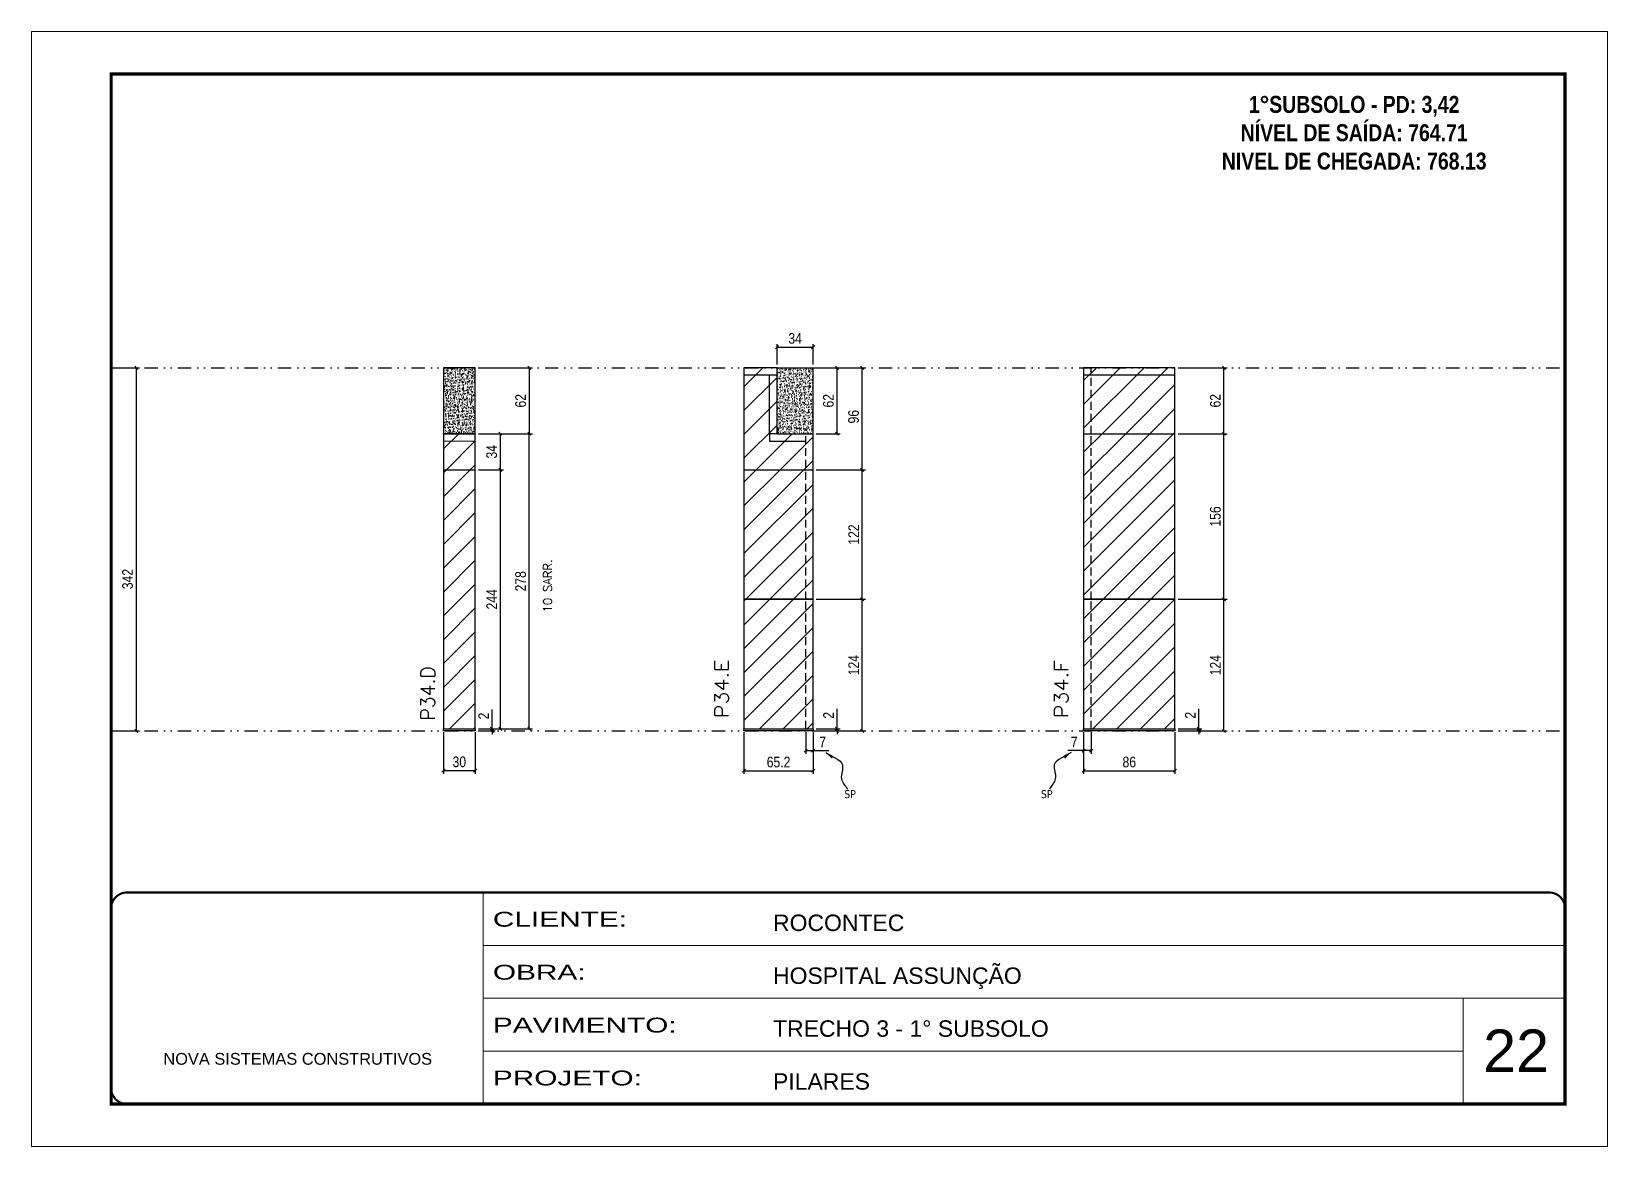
# Model space of a CAD drawing. Extents: x 2102 to 8383, y -13264 to 2718.
# Drawn here: x 3701 to 5186, y -4075 to -3025 of the extents above; entities that cross this region are included whole.
import ezdxf

# ---------------------------------------------------------------- set-up
doc = ezdxf.new("R2010")
doc.units = 0
for name, pattern in [('CONTINUO', [0]), ('DASHED', [0.75, 0.5, -0.25]), ('DIVIDE2', [0.625, 0.25, -0.125, 0, -0.125, 0, -0.125]), ('HIDDEN', [0.375, 0.25, -0.125])]:
    doc.linetypes.add(name, pattern=pattern)
for name, color, linetype, lineweight in [('CARIMBO', 255, 'Continuous', 9), ('Folhas', 255, 'Continuous', 9), ('Hachura', 251, 'Continuous', 9), ('Sarr 2.2x7', 40, 'Continuous', 9), ('SARRAFO DE PRESSAO', 251, 'DASHED', 9), ('Texto Seção', 7, 'Continuous', 15)]:
    doc.layers.add(name, color=color, linetype=linetype, lineweight=lineweight)
for name, color, linetype in [('COTA', 241, 'Continuous'), ('cotas', 4, 'Continuous'), ('NOMENCLATURA', 7, 'Continuous'), ('Nível', 160, 'Continuous'), ('Painéis', 200, 'Continuous'), ('SARR_2.2x7', 40, 'Continuous'), ('Sarrafo de Pressão', 42, 'HIDDEN'), ('texto', 7, 'Continuous')]:
    doc.layers.add(name, color=color, linetype=linetype)
doc.styles.add('ARIAL', font='arial.ttf')
doc.styles.add('COTA TECNICA', font='techl___.ttf', dxfattribs={"height": 10})
doc.styles.add('COTA TECNICA-50', font='techl___.ttf', dxfattribs={"height": 10})
doc.styles.add('REGUA-120', font='ROMANS.shx', dxfattribs={"height": 15})
doc.styles.add('ROMANC', font='techb___.ttf', dxfattribs={"height": 2.5})
doc.styles.add('ROMANS', font='romans.shx')
doc.styles.get("Standard").update_dxf_attribs({"font": 'arial.ttf'})
doc.styles.add('Tecnologia', font='')
doc.styles.get('Tecnologia').set_extended_font_data('Forgotten Futurist')
doc.dimstyles.new('COTA PAINEL-50', dxfattribs={"dimtxt": 10, "dimasz": 3, "dimexe": 3, "dimexo": 3, "dimgap": 3, "dimtad": 1, "dimdec": 1, "dimzin": 12, "dimdsep": 46, "dimtxsty": 'COTA TECNICA-50', "dimblk1": 'OBLIQUE', "dimblk2": 'OBLIQUE', "dimsah": 1, "dimcen": 0.9, "dimclrd": 4, "dimclre": 4, "dimclrt": 240, "dimadec": 1, "dimazin": 3, "dimtfac": 1, "dimtdec": 1, "dimtmove": 0, "dimatfit": 3, "dimfxl": 1, "dimtolj": 1, "dimtzin": 12, "dimarcsym": 0})
doc.dimstyles.new('PAINEL', dxfattribs={"dimtxt": 10, "dimasz": 3, "dimexe": 3, "dimexo": 3, "dimgap": 3, "dimtad": 1, "dimdec": 1, "dimzin": 12, "dimdsep": 46, "dimtxsty": 'COTA TECNICA', "dimblk1": 'OBLIQUE', "dimblk2": 'OBLIQUE', "dimsah": 1, "dimcen": 0.9, "dimclrd": 4, "dimclre": 4, "dimclrt": 240, "dimadec": 1, "dimazin": 3, "dimtfac": 1, "dimtdec": 1, "dimtmove": 0, "dimatfit": 3, "dimfxl": 1, "dimtolj": 1, "dimtzin": 12, "dimarcsym": 0})
doc.dimstyles.get("Standard").update_dxf_attribs({"dimtxt": 0.18, "dimasz": 0.18, "dimexe": 0.18, "dimexo": 0.0625, "dimgap": 0.09, "dimtad": 0, "dimtih": 1, "dimtoh": 1, "dimdec": 4, "dimzin": 0, "dimdsep": 46, "dimtxsty": 'Standard', "dimcen": 0.09, "dimadec": 0, "dimazin": 0, "dimtfac": 1, "dimtdec": 4, "dimtofl": 0, "dimtmove": 0, "dimatfit": 3, "dimfxl": 1, "dimtolj": 1, "dimtzin": 0, "dimarcsym": 0})
pattern_1 = [(45, (-126918.716, -32522.603), (-11.2253202, 11.2253202), [])]

# ---------------------------------------------------------------- blocks, each defined once
blk = doc.blocks.new('9999999999')
at = {"color": 30, "linetype": 'CONTINUO'}
for p, q in [((98564.6, 34230.2), (98564.6, 34429.4)), ((98564.6, 34379.6), (99584, 34379.6)), ((98564.6, 34329.8), (99488, 34329.8)), ((99584, 34329.8), (99488, 34329.8)), ((99488, 34329.8), (99488, 34230.2)), ((98564.6, 34280), (99488, 34280))]:
    blk.add_line(p, q, dxfattribs=at)
at = {"color": 30, "linetype": 'CONTINUO', "const_width": 2}
blk.add_lwpolyline([(99584, 34230.2), (99584, 34414.4, 0.414214), (99569, 34429.4), (98229, 34429.4, 0.414214), (98214, 34414.4), (98214, 34245.2, 0.414214), (98229, 34230.2), (99584, 34230.2)], format="xyb", dxfattribs=at)
at = {"layer": 'Folhas'}
blk.add_lwpolyline([(98139, 34190.2), (99624, 34190.2), (99624, 35240.2), (98139, 35240.2)], close=True, dxfattribs=at)
at = {"layer": 'Folhas', "color": 30, "const_width": 3}
blk.add_lwpolyline([(98214, 34230.2), (99584, 34230.2), (99584, 35200.2), (98214, 35200.2)], close=True, dxfattribs=at)
at = {"color": 7, "linetype": 'Continuous', "ltscale": 5, "style": 'ARIAL'}
for s, height, p in [('ROCONTEC', 15.48, (98837.7, 34393.1)), ('HOSPITAL ASSUNÇÃO', 15.483, (98837.7, 34343.3)), ('TRECHO 3 - 1° SUBSOLO', 15.483, (98837.7, 34293.5)), ('NOVA SISTEMAS CONSTRUTIVOS', 11.059, (98263.2, 34267.2)), ('PILARES', 15.48, (98837.7, 34243.7))]:
    blk.add_text(s, height=height, dxfattribs=at).set_placement(p)
at = {"layer": 'Folhas', "color": 7, "style": 'Tecnologia', "width": 1.5}
for s, p in [('CLIENTE:', (98573.7, 34397.2)), ('OBRA:', (98573.7, 34347.3)), ('PAVIMENTO:', (98573.7, 34297.5)), ('PROJETO:', (98573.7, 34247.7))]:
    blk.add_text(s, height=14, dxfattribs=at).set_placement(p)
blk = doc.blocks.new('_Oblique')
at = {"color": 0, "linetype": 'ByBlock', "lineweight": -2}
blk.add_line((-0.5, -0.5), (0.5, 0.5), dxfattribs=at)
blk = doc.blocks.new('*D859')
at = {"layer": 'cotas', "color": 4, "linetype": 'ByBlock', "lineweight": -2, "transparency": 16777216}
for p, q in [((3778.8, -3342), (3802.5, -3342)), ((3799.5, -3342), (3799.5, -3684)), ((3778.8, -3684), (3802.5, -3684))]:
    blk.add_line(p, q, dxfattribs=at)
at = {"layer": 'Defpoints', "color": 0, "linetype": 'ByBlock', "transparency": 16777216}
for p in [(3775.8, -3342), (3775.8, -3684), (3799.5, -3684)]:
    blk.add_point(p, dxfattribs=at)
at = {"layer": 'cotas', "color": 4, "linetype": 'ByBlock', "lineweight": -2, "transparency": 16777216, "xscale": 3, "yscale": 3, "zscale": 3}
for p, rotation in [((3799.5, -3342), 90), ((3799.5, -3684), 270)]:
    blk.add_blockref('_Oblique', p, dxfattribs=dict(at, rotation=rotation))
at = {"layer": 'cotas', "color": 240, "linetype": 'ByBlock', "transparency": 16777216, "insert": (3791.3, -3540.9), "char_height": 10, "attachment_point": 5, "rotation": 90, "style": 'COTA TECNICA'}
blk.add_mtext('\\A1;342', dxfattribs=at)
blk = doc.blocks.new('*D860')
at = {"layer": 'COTA', "color": 4, "lineweight": -2, "transparency": 16777216}
for p, q in [((4088.9, -3685), (4088.9, -3724.3)), ((4118.9, -3685), (4118.9, -3724.3)), ((4088.9, -3721.3), (4118.9, -3721.3))]:
    blk.add_line(p, q, dxfattribs=at)
at = {"layer": 'Defpoints', "color": 0, "transparency": 16777216}
for p in [(4088.9, -3682), (4118.9, -3682), (4118.9, -3721.3)]:
    blk.add_point(p, dxfattribs=at)
at = {"layer": 'COTA', "color": 4, "lineweight": -2, "transparency": 16777216, "xscale": 3, "yscale": 3, "zscale": 3, "rotation": 180}
blk.add_blockref('_Oblique', (4088.9, -3721.3), dxfattribs=at)
at = {"layer": 'COTA', "color": 4, "lineweight": -2, "transparency": 16777216, "xscale": 3, "yscale": 3, "zscale": 3}
blk.add_blockref('_Oblique', (4118.9, -3721.3), dxfattribs=at)
at = {"layer": 'COTA', "color": 240, "transparency": 16777216, "insert": (4103.9, -3713.1), "char_height": 10, "attachment_point": 5, "style": 'COTA TECNICA'}
blk.add_mtext('\\A1;30', dxfattribs=at)
blk = doc.blocks.new('*D861')
at = {"layer": 'COTA', "color": 4, "lineweight": -2, "transparency": 16777216}
for p, q in [((4134.8, -3682), (4134.8, -3663.9)), ((4121.9, -3682), (4137.8, -3682)), ((4134.8, -3684), (4134.8, -3682)), ((4121.9, -3684), (4137.8, -3684)), ((4134.8, -3684), (4134.8, -3687))]:
    blk.add_line(p, q, dxfattribs=at)
at = {"layer": 'Defpoints', "color": 0, "transparency": 16777216}
for p in [(4118.9, -3682), (4134.8, -3682), (4118.9, -3684)]:
    blk.add_point(p, dxfattribs=at)
at = {"layer": 'COTA', "color": 4, "lineweight": -2, "transparency": 16777216, "xscale": 3, "yscale": 3, "zscale": 3}
for p, rotation in [((4134.8, -3682), 270), ((4134.8, -3684), 90)]:
    blk.add_blockref('_Oblique', p, dxfattribs=dict(at, rotation=rotation))
at = {"layer": 'COTA', "color": 240, "transparency": 16777216, "insert": (4126.8, -3669.9), "char_height": 10, "attachment_point": 5, "rotation": 90, "style": 'COTA TECNICA-50'}
blk.add_mtext('\\A1;2', dxfattribs=at)
blk = doc.blocks.new('*D1491')
at = {"layer": 'COTA', "color": 4, "linetype": 'ByBlock', "lineweight": -2, "transparency": 16777216}
for p, q in [((4121.9, -3342), (4172.8, -3342)), ((4169.8, -3342), (4169.8, -3404)), ((4121.9, -3404), (4172.8, -3404))]:
    blk.add_line(p, q, dxfattribs=at)
at = {"layer": 'Defpoints', "color": 0, "linetype": 'ByBlock', "transparency": 16777216}
for p in [(4118.9, -3342), (4118.9, -3404), (4169.8, -3404)]:
    blk.add_point(p, dxfattribs=at)
at = {"layer": 'COTA', "color": 4, "linetype": 'ByBlock', "lineweight": -2, "transparency": 16777216, "xscale": 3, "yscale": 3, "zscale": 3}
for p, rotation in [((4169.8, -3342), 90), ((4169.8, -3404), 270)]:
    blk.add_blockref('_Oblique', p, dxfattribs=dict(at, rotation=rotation))
at = {"layer": 'COTA', "color": 240, "linetype": 'ByBlock', "transparency": 16777216, "insert": (4161.7, -3373), "char_height": 10, "attachment_point": 5, "rotation": 90, "style": 'COTA TECNICA'}
blk.add_mtext('\\A1;62', dxfattribs=at)
blk = doc.blocks.new('*D1492')
at = {"layer": 'COTA', "color": 4, "linetype": 'ByBlock', "lineweight": -2, "transparency": 16777216}
for p, q in [((4121.9, -3404), (4172.8, -3404)), ((4169.8, -3682), (4169.8, -3404)), ((4121.9, -3682), (4172.8, -3682))]:
    blk.add_line(p, q, dxfattribs=at)
at = {"layer": 'Defpoints', "color": 0, "linetype": 'ByBlock', "transparency": 16777216}
for p in [(4118.9, -3404), (4169.8, -3404), (4118.9, -3682)]:
    blk.add_point(p, dxfattribs=at)
at = {"layer": 'COTA', "color": 4, "linetype": 'ByBlock', "lineweight": -2, "transparency": 16777216, "xscale": 3, "yscale": 3, "zscale": 3}
for p, rotation in [((4169.8, -3404), 90), ((4169.8, -3682), 270)]:
    blk.add_blockref('_Oblique', p, dxfattribs=dict(at, rotation=rotation))
at = {"layer": 'COTA', "color": 240, "linetype": 'ByBlock', "transparency": 16777216, "insert": (4161.7, -3543), "char_height": 10, "attachment_point": 5, "rotation": 90, "style": 'COTA TECNICA'}
blk.add_mtext('\\A1;278', dxfattribs=at)
blk = doc.blocks.new('*D862')
at = {"layer": 'COTA', "color": 4, "linetype": 'ByBlock', "lineweight": -2, "transparency": 16777216}
for p, q in [((4121.9, -3438), (4145.6, -3438)), ((4142.6, -3682), (4142.6, -3438)), ((4121.9, -3682), (4145.6, -3682))]:
    blk.add_line(p, q, dxfattribs=at)
at = {"layer": 'Defpoints', "color": 0, "linetype": 'ByBlock', "transparency": 16777216}
for p in [(4118.9, -3438), (4142.6, -3438), (4118.9, -3682)]:
    blk.add_point(p, dxfattribs=at)
at = {"layer": 'COTA', "color": 4, "linetype": 'ByBlock', "lineweight": -2, "transparency": 16777216, "xscale": 3, "yscale": 3, "zscale": 3}
for p, rotation in [((4142.6, -3438), 90), ((4142.6, -3682), 270)]:
    blk.add_blockref('_Oblique', p, dxfattribs=dict(at, rotation=rotation))
at = {"layer": 'COTA', "color": 240, "linetype": 'ByBlock', "transparency": 16777216, "insert": (4134.5, -3560), "char_height": 10, "attachment_point": 5, "rotation": 90, "style": 'COTA TECNICA'}
blk.add_mtext('\\A1;244', dxfattribs=at)
blk = doc.blocks.new('*D863')
at = {"layer": 'COTA', "color": 4, "linetype": 'ByBlock', "lineweight": -2, "transparency": 16777216}
for p, q in [((4121.9, -3404), (4145.6, -3404)), ((4142.6, -3438), (4142.6, -3404)), ((4121.9, -3438), (4145.6, -3438))]:
    blk.add_line(p, q, dxfattribs=at)
at = {"layer": 'Defpoints', "color": 0, "linetype": 'ByBlock', "transparency": 16777216}
for p in [(4118.9, -3404), (4142.6, -3404), (4118.9, -3438)]:
    blk.add_point(p, dxfattribs=at)
at = {"layer": 'COTA', "color": 4, "linetype": 'ByBlock', "lineweight": -2, "transparency": 16777216, "xscale": 3, "yscale": 3, "zscale": 3}
for p, rotation in [((4142.6, -3404), 90), ((4142.6, -3438), 270)]:
    blk.add_blockref('_Oblique', p, dxfattribs=dict(at, rotation=rotation))
at = {"layer": 'COTA', "color": 240, "linetype": 'ByBlock', "transparency": 16777216, "insert": (4134.4, -3421), "char_height": 10, "attachment_point": 5, "rotation": 90, "style": 'COTA TECNICA'}
blk.add_mtext('\\A1;34', dxfattribs=at)
blk = doc.blocks.new('*D864')
at = {"layer": 'COTA', "color": 4, "lineweight": -2, "transparency": 16777216}
for p, q in [((4372.1, -3685), (4372.1, -3724.4)), ((4437.3, -3685), (4437.3, -3724.4)), ((4372.1, -3721.4), (4437.3, -3721.4))]:
    blk.add_line(p, q, dxfattribs=at)
at = {"layer": 'Defpoints', "color": 0, "transparency": 16777216}
for p in [(4372.1, -3682), (4437.3, -3682), (4437.3, -3721.4)]:
    blk.add_point(p, dxfattribs=at)
at = {"layer": 'COTA', "color": 4, "lineweight": -2, "transparency": 16777216, "xscale": 3, "yscale": 3, "zscale": 3, "rotation": 180}
blk.add_blockref('_Oblique', (4372.1, -3721.4), dxfattribs=at)
at = {"layer": 'COTA', "color": 4, "lineweight": -2, "transparency": 16777216, "xscale": 3, "yscale": 3, "zscale": 3}
blk.add_blockref('_Oblique', (4437.3, -3721.4), dxfattribs=at)
at = {"layer": 'COTA', "color": 240, "transparency": 16777216, "insert": (4404.7, -3713.3), "char_height": 10, "attachment_point": 5, "style": 'COTA TECNICA'}
blk.add_mtext('\\A1;65.2', dxfattribs=at)
blk = doc.blocks.new('*D865')
at = {"layer": 'COTA', "color": 4, "lineweight": -2, "transparency": 16777216}
for p, q in [((4440.3, -3342), (4486.5, -3342)), ((4483.5, -3438), (4483.5, -3342)), ((4440.3, -3438), (4486.5, -3438))]:
    blk.add_line(p, q, dxfattribs=at)
at = {"layer": 'Defpoints', "color": 0, "transparency": 16777216}
for p in [(4437.3, -3342), (4483.5, -3342), (4437.3, -3438)]:
    blk.add_point(p, dxfattribs=at)
at = {"layer": 'COTA', "color": 4, "lineweight": -2, "transparency": 16777216, "xscale": 3, "yscale": 3, "zscale": 3}
for p, rotation in [((4483.5, -3342), 90), ((4483.5, -3438), 270)]:
    blk.add_blockref('_Oblique', p, dxfattribs=dict(at, rotation=rotation))
at = {"layer": 'COTA', "color": 240, "transparency": 16777216, "insert": (4475.4, -3388), "char_height": 10, "attachment_point": 5, "rotation": 90, "style": 'COTA TECNICA'}
blk.add_mtext('\\A1;96', dxfattribs=at)
blk = doc.blocks.new('*D866')
at = {"layer": 'COTA', "color": 4, "lineweight": -2, "transparency": 16777216}
for p, q in [((4430.3, -3685), (4430.3, -3705.5)), ((4437.3, -3687), (4437.3, -3705.5)), ((4430.3, -3702.5), (4437.3, -3702.5)), ((4437.3, -3702.5), (4452, -3702.5))]:
    blk.add_line(p, q, dxfattribs=at)
at = {"layer": 'Defpoints', "color": 0, "transparency": 16777216}
for p in [(4430.3, -3682), (4437.3, -3684), (4437.3, -3702.5)]:
    blk.add_point(p, dxfattribs=at)
at = {"layer": 'COTA', "color": 4, "lineweight": -2, "transparency": 16777216, "xscale": 3, "yscale": 3, "zscale": 3, "rotation": 180}
blk.add_blockref('_Oblique', (4430.3, -3702.5), dxfattribs=at)
at = {"layer": 'COTA', "color": 4, "lineweight": -2, "transparency": 16777216, "xscale": 3, "yscale": 3, "zscale": 3}
blk.add_blockref('_Oblique', (4437.3, -3702.5), dxfattribs=at)
at = {"layer": 'COTA', "color": 240, "transparency": 16777216, "insert": (4446.2, -3694.4), "char_height": 10, "attachment_point": 5, "style": 'COTA TECNICA-50'}
blk.add_mtext('\\A1;7', dxfattribs=at)
blk = doc.blocks.new('*D867')
at = {"layer": 'COTA', "color": 4, "lineweight": -2, "transparency": 16777216}
for p, q in [((4440.3, -3560), (4486.5, -3560)), ((4483.5, -3684), (4483.5, -3560)), ((4440.3, -3684), (4486.5, -3684))]:
    blk.add_line(p, q, dxfattribs=at)
at = {"layer": 'Defpoints', "color": 0, "transparency": 16777216}
for p in [(4437.3, -3560), (4483.5, -3560), (4437.3, -3684)]:
    blk.add_point(p, dxfattribs=at)
at = {"layer": 'COTA', "color": 4, "lineweight": -2, "transparency": 16777216, "xscale": 3, "yscale": 3, "zscale": 3}
for p, rotation in [((4483.5, -3560), 90), ((4483.5, -3684), 270)]:
    blk.add_blockref('_Oblique', p, dxfattribs=dict(at, rotation=rotation))
at = {"layer": 'COTA', "color": 240, "transparency": 16777216, "insert": (4475.5, -3622), "char_height": 10, "attachment_point": 5, "rotation": 90, "style": 'COTA TECNICA-50'}
blk.add_mtext('\\A1;124', dxfattribs=at)
blk = doc.blocks.new('*D868')
at = {"layer": 'COTA', "color": 4, "lineweight": -2, "transparency": 16777216}
for p, q in [((4459.8, -3682), (4459.8, -3663.2)), ((4440.3, -3682), (4462.8, -3682)), ((4459.8, -3684), (4459.8, -3682)), ((4440.3, -3684), (4462.8, -3684)), ((4459.8, -3684), (4459.8, -3687))]:
    blk.add_line(p, q, dxfattribs=at)
at = {"layer": 'Defpoints', "color": 0, "transparency": 16777216}
for p in [(4437.3, -3682), (4437.3, -3684), (4459.8, -3684)]:
    blk.add_point(p, dxfattribs=at)
at = {"layer": 'COTA', "color": 4, "lineweight": -2, "transparency": 16777216, "xscale": 3, "yscale": 3, "zscale": 3}
for p, rotation in [((4459.8, -3682), 270), ((4459.8, -3684), 90)]:
    blk.add_blockref('_Oblique', p, dxfattribs=dict(at, rotation=rotation))
at = {"layer": 'COTA', "color": 240, "transparency": 16777216, "insert": (4451.8, -3669.2), "char_height": 10, "attachment_point": 5, "rotation": 90, "style": 'COTA TECNICA-50'}
blk.add_mtext('\\A1;2', dxfattribs=at)
blk = doc.blocks.new('*D869')
at = {"layer": 'COTA', "color": 4, "linetype": 'ByBlock', "lineweight": -2, "transparency": 16777216}
for p, q in [((4440.3, -3438), (4486.5, -3438)), ((4483.5, -3560), (4483.5, -3438)), ((4440.3, -3560), (4486.5, -3560))]:
    blk.add_line(p, q, dxfattribs=at)
at = {"layer": 'Defpoints', "color": 0, "linetype": 'ByBlock', "transparency": 16777216}
for p in [(4437.3, -3438), (4483.5, -3438), (4437.3, -3560)]:
    blk.add_point(p, dxfattribs=at)
at = {"layer": 'COTA', "color": 4, "linetype": 'ByBlock', "lineweight": -2, "transparency": 16777216, "xscale": 3, "yscale": 3, "zscale": 3}
for p, rotation in [((4483.5, -3438), 90), ((4483.5, -3560), 270)]:
    blk.add_blockref('_Oblique', p, dxfattribs=dict(at, rotation=rotation))
at = {"layer": 'COTA', "color": 240, "linetype": 'ByBlock', "transparency": 16777216, "insert": (4475.5, -3499), "char_height": 10, "attachment_point": 5, "rotation": 90, "style": 'COTA TECNICA'}
blk.add_mtext('\\A1;122', dxfattribs=at)
blk = doc.blocks.new('*D870')
at = {"layer": 'COTA', "color": 4, "lineweight": -2, "transparency": 16777216}
for p, q in [((4692.2, -3685), (4692.2, -3724.4)), ((4778.2, -3685), (4778.2, -3724.4)), ((4692.2, -3721.4), (4778.2, -3721.4))]:
    blk.add_line(p, q, dxfattribs=at)
at = {"layer": 'Defpoints', "color": 0, "transparency": 16777216}
for p in [(4692.2, -3682), (4778.2, -3682), (4778.2, -3721.4)]:
    blk.add_point(p, dxfattribs=at)
at = {"layer": 'COTA', "color": 4, "lineweight": -2, "transparency": 16777216, "xscale": 3, "yscale": 3, "zscale": 3, "rotation": 180}
blk.add_blockref('_Oblique', (4692.2, -3721.4), dxfattribs=at)
at = {"layer": 'COTA', "color": 4, "lineweight": -2, "transparency": 16777216, "xscale": 3, "yscale": 3, "zscale": 3}
blk.add_blockref('_Oblique', (4778.2, -3721.4), dxfattribs=at)
at = {"layer": 'COTA', "color": 240, "transparency": 16777216, "insert": (4735.2, -3713.3), "char_height": 10, "attachment_point": 5, "style": 'COTA TECNICA'}
blk.add_mtext('\\A1;86', dxfattribs=at)
blk = doc.blocks.new('*D871')
at = {"layer": 'COTA', "color": 4, "lineweight": -2, "transparency": 16777216}
for p, q in [((4692.2, -3687), (4692.2, -3705.5)), ((4699.2, -3685), (4699.2, -3705.5)), ((4692.2, -3702.5), (4677.4, -3702.5)), ((4699.2, -3702.5), (4692.2, -3702.5))]:
    blk.add_line(p, q, dxfattribs=at)
at = {"layer": 'Defpoints', "color": 0, "transparency": 16777216}
for p in [(4699.2, -3682), (4692.2, -3684), (4692.2, -3702.5)]:
    blk.add_point(p, dxfattribs=at)
at = {"layer": 'COTA', "color": 4, "lineweight": -2, "transparency": 16777216, "xscale": 3, "yscale": 3, "zscale": 3, "rotation": 180}
blk.add_blockref('_Oblique', (4692.2, -3702.5), dxfattribs=at)
at = {"layer": 'COTA', "color": 4, "lineweight": -2, "transparency": 16777216, "xscale": 3, "yscale": 3, "zscale": 3}
blk.add_blockref('_Oblique', (4699.2, -3702.5), dxfattribs=at)
at = {"layer": 'COTA', "color": 240, "transparency": 16777216, "insert": (4683.3, -3694.4), "char_height": 10, "attachment_point": 5, "style": 'COTA TECNICA-50'}
blk.add_mtext('\\A1;7', dxfattribs=at)
blk = doc.blocks.new('*D872')
at = {"layer": 'COTA', "color": 4, "lineweight": -2, "transparency": 16777216}
for p, q in [((4781.2, -3560), (4827.4, -3560)), ((4824.4, -3684), (4824.4, -3560)), ((4781.2, -3684), (4827.4, -3684))]:
    blk.add_line(p, q, dxfattribs=at)
at = {"layer": 'Defpoints', "color": 0, "transparency": 16777216}
for p in [(4778.2, -3560), (4824.4, -3560), (4778.2, -3684)]:
    blk.add_point(p, dxfattribs=at)
at = {"layer": 'COTA', "color": 4, "lineweight": -2, "transparency": 16777216, "xscale": 3, "yscale": 3, "zscale": 3}
for p, rotation in [((4824.4, -3560), 90), ((4824.4, -3684), 270)]:
    blk.add_blockref('_Oblique', p, dxfattribs=dict(at, rotation=rotation))
at = {"layer": 'COTA', "color": 240, "transparency": 16777216, "insert": (4816.3, -3622), "char_height": 10, "attachment_point": 5, "rotation": 90, "style": 'COTA TECNICA-50'}
blk.add_mtext('\\A1;124', dxfattribs=at)
blk = doc.blocks.new('*D873')
at = {"layer": 'COTA', "color": 4, "lineweight": -2, "transparency": 16777216}
for p, q in [((4800.7, -3682), (4800.7, -3663.2)), ((4781.2, -3682), (4803.7, -3682)), ((4800.7, -3684), (4800.7, -3682)), ((4781.2, -3684), (4803.7, -3684)), ((4800.7, -3684), (4800.7, -3687))]:
    blk.add_line(p, q, dxfattribs=at)
at = {"layer": 'Defpoints', "color": 0, "transparency": 16777216}
for p in [(4778.2, -3682), (4778.2, -3684), (4800.7, -3684)]:
    blk.add_point(p, dxfattribs=at)
at = {"layer": 'COTA', "color": 4, "lineweight": -2, "transparency": 16777216, "xscale": 3, "yscale": 3, "zscale": 3}
for p, rotation in [((4800.7, -3682), 270), ((4800.7, -3684), 90)]:
    blk.add_blockref('_Oblique', p, dxfattribs=dict(at, rotation=rotation))
at = {"layer": 'COTA', "color": 240, "transparency": 16777216, "insert": (4792.7, -3669.2), "char_height": 10, "attachment_point": 5, "rotation": 90, "style": 'COTA TECNICA-50'}
blk.add_mtext('\\A1;2', dxfattribs=at)
blk = doc.blocks.new('*D874')
at = {"layer": 'COTA', "color": 4, "linetype": 'ByBlock', "lineweight": -2, "transparency": 16777216}
for p, q in [((4440.3, -3342), (4462.8, -3342)), ((4459.8, -3404), (4459.8, -3342)), ((4440.3, -3404), (4462.8, -3404))]:
    blk.add_line(p, q, dxfattribs=at)
at = {"layer": 'Defpoints', "color": 0, "linetype": 'ByBlock', "transparency": 16777216}
for p in [(4437.3, -3342), (4459.8, -3342), (4437.3, -3404)]:
    blk.add_point(p, dxfattribs=at)
at = {"layer": 'COTA', "color": 4, "linetype": 'ByBlock', "lineweight": -2, "transparency": 16777216, "xscale": 3, "yscale": 3, "zscale": 3}
for p, rotation in [((4459.8, -3342), 90), ((4459.8, -3404), 270)]:
    blk.add_blockref('_Oblique', p, dxfattribs=dict(at, rotation=rotation))
at = {"layer": 'COTA', "color": 240, "linetype": 'ByBlock', "transparency": 16777216, "insert": (4451.7, -3373), "char_height": 10, "attachment_point": 5, "rotation": 90, "style": 'COTA TECNICA'}
blk.add_mtext('\\A1;62', dxfattribs=at)
blk = doc.blocks.new('*D798')
at = {"layer": 'COTA', "color": 4, "linetype": 'ByBlock', "lineweight": -2, "transparency": 16777216}
for p, q in [((4781.2, -3404), (4827.4, -3404)), ((4824.4, -3560), (4824.4, -3404)), ((4781.2, -3560), (4827.4, -3560))]:
    blk.add_line(p, q, dxfattribs=at)
at = {"layer": 'Defpoints', "color": 0, "linetype": 'ByBlock', "transparency": 16777216}
for p in [(4778.2, -3404), (4824.4, -3404), (4778.2, -3560)]:
    blk.add_point(p, dxfattribs=at)
at = {"layer": 'COTA', "color": 4, "linetype": 'ByBlock', "lineweight": -2, "transparency": 16777216, "xscale": 3, "yscale": 3, "zscale": 3}
for p, rotation in [((4824.4, -3404), 90), ((4824.4, -3560), 270)]:
    blk.add_blockref('_Oblique', p, dxfattribs=dict(at, rotation=rotation))
at = {"layer": 'COTA', "color": 240, "linetype": 'ByBlock', "transparency": 16777216, "insert": (4816.3, -3482), "char_height": 10, "attachment_point": 5, "rotation": 90, "style": 'COTA TECNICA'}
blk.add_mtext('\\A1;156', dxfattribs=at)
blk = doc.blocks.new('*D1450')
at = {"layer": 'COTA', "color": 4, "linetype": 'ByBlock', "lineweight": -2, "transparency": 16777216}
for p, q in [((4403.3, -3339), (4403.3, -3319.6)), ((4403.3, -3322.6), (4437.3, -3322.6)), ((4437.3, -3339), (4437.3, -3319.6))]:
    blk.add_line(p, q, dxfattribs=at)
at = {"layer": 'Defpoints', "color": 0, "linetype": 'ByBlock', "transparency": 16777216}
for p in [(4437.3, -3322.6), (4403.3, -3342), (4437.3, -3342)]:
    blk.add_point(p, dxfattribs=at)
at = {"layer": 'COTA', "color": 4, "linetype": 'ByBlock', "lineweight": -2, "transparency": 16777216, "xscale": 3, "yscale": 3, "zscale": 3, "rotation": 180}
blk.add_blockref('_Oblique', (4403.3, -3322.6), dxfattribs=at)
at = {"layer": 'COTA', "color": 4, "linetype": 'ByBlock', "lineweight": -2, "transparency": 16777216, "xscale": 3, "yscale": 3, "zscale": 3}
blk.add_blockref('_Oblique', (4437.3, -3322.6), dxfattribs=at)
at = {"layer": 'COTA', "color": 240, "linetype": 'ByBlock', "transparency": 16777216, "insert": (4420.3, -3314.3), "char_height": 10, "attachment_point": 5, "style": 'COTA TECNICA'}
blk.add_mtext('\\A1;34', dxfattribs=at)
blk = doc.blocks.new('*D1016')
at = {"layer": 'COTA', "color": 4, "linetype": 'ByBlock', "lineweight": -2, "transparency": 16777216}
for p, q in [((4781.2, -3342), (4827.4, -3342)), ((4824.4, -3404), (4824.4, -3342)), ((4781.2, -3404), (4827.4, -3404))]:
    blk.add_line(p, q, dxfattribs=at)
at = {"layer": 'Defpoints', "color": 0, "linetype": 'ByBlock', "transparency": 16777216}
for p in [(4778.2, -3342), (4824.4, -3342), (4778.2, -3404)]:
    blk.add_point(p, dxfattribs=at)
at = {"layer": 'COTA', "color": 4, "linetype": 'ByBlock', "lineweight": -2, "transparency": 16777216, "xscale": 3, "yscale": 3, "zscale": 3}
for p, rotation in [((4824.4, -3342), 90), ((4824.4, -3404), 270)]:
    blk.add_blockref('_Oblique', p, dxfattribs=dict(at, rotation=rotation))
at = {"layer": 'COTA', "color": 240, "linetype": 'ByBlock', "transparency": 16777216, "insert": (4816.3, -3373), "char_height": 10, "attachment_point": 5, "rotation": 90, "style": 'COTA TECNICA'}
blk.add_mtext('\\A1;62', dxfattribs=at)

msp = doc.modelspace()

# ---------------------------------------------------------------- hatches: boundary and pattern name
at = {"layer": 'COTA', "linetype": 'ByBlock'}
h = msp.add_hatch(dxfattribs=at)
h.set_pattern_fill('AR-CONC', color=256, scale=0.03)
h.set_pattern_definition([(50, (-126037.68, -34854.753), (5.46554007, -0.47817257), [0.5715, -6.2865]), (355, (-126037.68, -34854.753), (-1.05730264, 5.73170536), [0.4572, -5.02921753]), (100.4514447, (-126037.2247, -34854.7927), (4.40823741, 5.25353256), [0.48570026, -5.34270734]), (46.1842, (-126037.68, -34853.229), (8.13237123, -1.26126984), [0.85725, -9.42975]), (96.6355576, (-126037.0025, -34853.334), (7.122124, 7.42278374), [0.7285507, -8.01406824]), (351.184151, (-126037.68, -34853.229), (7.122124, 7.42278374), [0.685799, -7.54379196]), (21, (-126036.918, -34853.61), (4.54843174, -3.06795595), [0.5715, -6.2865]), (326, (-126036.918, -34853.61), (1.85406085, 5.52563898), [0.4572, -5.0292]), (71.451445, (-126036.539, -34853.8655), (6.40249258, 2.45768307), [0.48570026, -5.34269813]), (37.5, (-126037.6802, -34854.7528), (0.092658098, 2.536651166), [0, -4.96824, 0, -5.1054, 0, -5.04825]), (7.5, (-126037.6802, -34854.7528), (2.004589875, 3.005417245), [0, -2.91084, 0, -4.85394, 0, -1.92405]), (327.5, (-126039.3794, -34854.7528), (4.067717855, -0.17186232), [0, -1.905, 0, -5.9436, 0, -7.8867]), (317.5, (-126040.1414, -34854.7528), (4.44387544, 0.76279473), [0, -2.4765, 0, -3.94716, 0, -5.6007])])
h.paths.add_polyline_path([(4088.92, -3403.99), (4118.92, -3403.99), (4118.92, -3341.99), (4088.92, -3341.99)])
h = msp.add_hatch(dxfattribs=at)
h.set_pattern_fill('AR-CONC', color=256, scale=0.03)
h.set_pattern_definition([(50, (-126918.716, -32566.6026), (5.46554007, -0.47817257), [0.5715, -6.2865]), (355, (-126918.716, -32566.6026), (-1.05730264, 5.73170536), [0.4572, -5.02921753]), (100.4514447, (-126918.2604, -32566.6424), (4.40823741, 5.25353256), [0.48570026, -5.34270734]), (46.1842, (-126918.716, -32565.0786), (8.13237123, -1.26126984), [0.85725, -9.42975]), (96.6355576, (-126918.038, -32565.184), (7.122124, 7.42278374), [0.7285507, -8.01406824]), (351.184151, (-126918.716, -32565.079), (7.122124, 7.42278374), [0.685799, -7.54379196]), (21, (-126917.954, -32565.4596), (4.54843174, -3.06795595), [0.5715, -6.2865]), (326, (-126917.954, -32565.4596), (1.85406085, 5.52563898), [0.4572, -5.0292]), (71.451445, (-126917.575, -32565.715), (6.40249258, 2.45768307), [0.48570026, -5.34269813]), (37.5, (-126918.7158, -32566.6026), (0.092658098, 2.536651166), [0, -4.96824, 0, -5.1054, 0, -5.04825]), (7.5, (-126918.7158, -32566.6026), (2.004589875, 3.005417245), [0, -2.91084, 0, -4.85394, 0, -1.92405]), (327.5, (-126920.415, -32566.6026), (4.067717855, -0.17186232), [0, -1.905, 0, -5.9436, 0, -7.8867]), (317.5, (-126921.177, -32566.6026), (4.44387544, 0.76279473), [0, -2.4765, 0, -3.94716, 0, -5.6007])])
h.paths.add_polyline_path([(4437.29, -3341.99), (4403.29, -3341.99), (4403.29, -3381.99), (4437.29, -3381.99)])
h.paths.add_polyline_path([(4403.29, -3381.99), (4403.29, -3403.99), (4437.29, -3403.99), (4437.29, -3381.99)])
at = {"layer": 'Hachura', "linetype": 'ByBlock'}
h = msp.add_hatch(dxfattribs=at)
h.set_pattern_fill('ANSI31', color=256, scale=5)
h.set_pattern_definition(pattern_1)
h.paths.add_polyline_path([(4403.29, -3341.99), (4372.09, -3341.99), (4372.09, -3403.99), (4372.09, -3437.99), (4437.29, -3437.99), (4437.29, -3403.99), (4403.29, -3403.99)])
h = msp.add_hatch(dxfattribs=at)
h.set_pattern_fill('ANSI31', color=256, scale=5)
h.set_pattern_definition(pattern_1)
h.paths.add_polyline_path([(4778.17, -3341.99), (4692.17, -3341.99), (4692.17, -3403.99), (4778.17, -3403.99)])
h = msp.add_hatch(dxfattribs=at)
h.set_pattern_fill('ANSI31', color=256, scale=5)
h.set_pattern_definition(pattern_1)
h.paths.add_polyline_path([(4118.92, -3412.99), (4118.92, -3403.99), (4088.92, -3403.99), (4088.92, -3412.99), (4088.92, -3437.99), (4118.92, -3437.99)])
h = msp.add_hatch(dxfattribs=at)
h.set_pattern_fill('ANSI31', color=256, scale=5)
h.set_pattern_definition(pattern_1)
h.paths.add_polyline_path([(4778.17, -3403.99), (4692.17, -3403.99), (4692.17, -3559.99), (4778.17, -3559.99)])
h = msp.add_hatch(dxfattribs=at)
h.set_pattern_fill('ANSI31', color=256, scale=5)
h.set_pattern_definition(pattern_1)
h.paths.add_polyline_path([(4118.92, -3437.99), (4088.92, -3437.99), (4088.92, -3681.99), (4118.92, -3681.99)])
h = msp.add_hatch(dxfattribs=at)
h.set_pattern_fill('ANSI31', color=256, scale=5)
h.set_pattern_definition(pattern_1)
h.paths.add_polyline_path([(4437.29, -3437.99), (4372.09, -3437.99), (4372.09, -3559.99), (4437.29, -3559.99)])
h = msp.add_hatch(dxfattribs=at)
h.set_pattern_fill('ANSI31', color=256, scale=5)
h.set_pattern_definition(pattern_1)
h.paths.add_polyline_path([(4437.29, -3559.99), (4372.09, -3559.99), (4372.09, -3681.99), (4437.29, -3681.99)])
h = msp.add_hatch(dxfattribs=at)
h.set_pattern_fill('ANSI31', color=256, scale=5)
h.set_pattern_definition(pattern_1)
h.paths.add_polyline_path([(4778.17, -3559.99), (4692.17, -3559.99), (4692.17, -3681.99), (4778.17, -3681.99)])

# ---------------------------------------------------------------- linework, layer by layer
at = {"layer": 'COTA', "linetype": 'ByBlock'}
for p in [(4403.29, -3341.99), (4437.29, -3403.99)]:
    msp.add_line(p, (4437.29, -3341.99), dxfattribs=at)
msp.add_lwpolyline([(4088.92, -3403.99), (4118.92, -3403.99), (4118.92, -3341.99), (4088.92, -3341.99)], close=True, dxfattribs=at)
at = {"layer": 'Nível', "color": 4, "linetype": 'DIVIDE2', "ltscale": 50}
for p, q in [((3775.78, -3341.99), (5145.78, -3341.99)), ((3775.78, -3683.99), (5145.78, -3683.99))]:
    msp.add_line(p, q, dxfattribs=at)
at = {"layer": 'Painéis'}
for p, q in [((4403.29, -3341.99), (4372.09, -3341.99)), ((4372.09, -3341.99), (4372.09, -3403.99)), ((4403.29, -3403.99), (4403.29, -3341.99)), ((4692.17, -3341.99), (4692.17, -3559.99)), ((4778.17, -3341.99), (4692.17, -3341.99)), ((4778.17, -3559.99), (4778.17, -3341.99)), ((4088.92, -3412.99), (4088.92, -3681.99)), ((4118.92, -3681.99), (4118.92, -3412.99)), ((4372.09, -3403.99), (4372.09, -3559.99)), ((4403.29, -3403.99), (4437.29, -3403.99)), ((4437.29, -3559.99), (4437.29, -3403.99)), ((4692.17, -3403.99), (4778.17, -3403.99)), ((4088.92, -3437.99), (4118.92, -3437.99)), ((4372.09, -3437.99), (4437.29, -3437.99)), ((4372.09, -3559.99), (4437.29, -3559.99)), ((4692.17, -3559.99), (4778.17, -3559.99)), ((4088.92, -3681.99), (4118.92, -3681.99)), ((4088.92, -3681.99), (4118.92, -3681.99)), ((4088.92, -3683.99), (4088.92, -3681.99)), ((4118.92, -3681.99), (4118.92, -3683.99)), ((4118.92, -3683.99), (4088.92, -3683.99))]:
    msp.add_line(p, q, dxfattribs=at)
msp.add_lwpolyline([(4118.92, -3412.99), (4118.92, -3403.99), (4088.92, -3403.99), (4088.92, -3412.99)], dxfattribs=at)
for points in [[(4372.09, -3681.99), (4437.29, -3681.99), (4437.29, -3559.99), (4372.09, -3559.99)], [(4692.17, -3681.99), (4778.17, -3681.99), (4778.17, -3559.99), (4692.17, -3559.99)], [(4372.09, -3681.99), (4437.29, -3681.99), (4437.29, -3683.99), (4372.09, -3683.99)], [(4692.17, -3681.99), (4778.17, -3681.99), (4778.17, -3683.99), (4692.17, -3683.99)]]:
    msp.add_lwpolyline(points, close=True, dxfattribs=at)
at = {"layer": 'Sarr 2.2x7'}
msp.add_line((4088.92, -3410.99), (4118.92, -3410.99), dxfattribs=at)
at = {"layer": 'SARR_2.2x7'}
for p, q in [((4403.29, -3348.99), (4372.09, -3348.99)), ((4396.29, -3403.99), (4396.29, -3348.99)), ((4778.17, -3348.99), (4692.17, -3348.99)), ((4403.29, -3403.99), (4396.29, -3403.99)), ((4396.29, -3403.99), (4396.29, -3410.99)), ((4396.29, -3410.99), (4430.29, -3410.99))]:
    msp.add_line(p, q, dxfattribs=at)
at = {"layer": 'Sarrafo de Pressão', "ltscale": 30}
for p, q in [((4699.17, -3403.99), (4699.17, -3341.99)), ((4430.29, -3559.99), (4430.29, -3403.99)), ((4699.17, -3559.99), (4699.17, -3403.99)), ((4430.29, -3681.99), (4430.29, -3559.99)), ((4699.17, -3681.99), (4699.17, -3559.99))]:
    msp.add_line(p, q, dxfattribs=at)

# ---------------------------------------------------------------- block references
at = {"layer": 'SARRAFO DE PRESSAO', "color": 6, "linetype": 'ByBlock'}
msp.add_blockref('9999999999', (-94438.19, -38265.48), dxfattribs=at)

# ---------------------------------------------------------------- texts
at = {"layer": 'CARIMBO', "style": 'ARIAL'}
msp.add_text('22', height=40, dxfattribs=at).set_placement((5068.64, -4005.13))
at = {"layer": 'NOMENCLATURA', "color": 2, "insert": (4947.11, -3059.21), "char_height": 16, "attachment_point": 2, "style": 'ROMANC'}
msp.add_mtext_dynamic_manual_height_columns('\\P1°SUBSOLO - PD: 3,42\\PNÍVEL DE SAÍDA: 764.71\\PNIVEL DE CHEGADA: 768.13', width=300.2766, gutter_width=1, heights=[0], dxfattribs=at)
at = {"layer": 'texto', "color": 0, "char_height": 7.5, "attachment_point": 5}
for insert in [(4472.06, -3743.48), (4657.4, -3743.48)]:
    msp.add_mtext('{\\fTahoma|b0|i0|c0|p34;\\C4;SP}', dxfattribs=dict(at, insert=insert))
at = {"layer": 'Texto Seção', "linetype": 'Continuous', "style": 'ROMANS'}
msp.add_text('10 SARR.', height=8, rotation=90, dxfattribs=at).set_placement((4191.02, -3572.34))
at = {"layer": 'Texto Seção', "style": 'REGUA-120', "width": 1.1}
for s, p in [('P34.E', (4357.62, -3671.93)), ('P34.F', (4677.71, -3671.93))]:
    msp.add_text(s, height=13, rotation=90, dxfattribs=at).set_placement(p)
at = {"layer": 'Texto Seção', "style": 'REGUA-120'}
msp.add_text('P34.D', height=13, rotation=90, dxfattribs=at).set_placement((4080.67, -3674.22))

# ---------------------------------------------------------------- dimensions: what is measured, and where the dimension line sits
at = {"layer": 'COTA', "linetype": 'ByBlock'}
dim = msp.add_linear_dim(base=(4437.29, -3322.57), p1=(4403.29, -3341.99), p2=(4437.29, -3341.99), dimstyle='PAINEL', dxfattribs=at)
dim.commit()
dim.dimension.update_dxf_attribs({"geometry": '*D1450', "text_midpoint": (4420.29, -3314.35)})
for base, p1, p2, picture, middle in [((4169.82, -3403.99), (4118.92, -3341.99), (4118.92, -3403.99), '*D1491', (4161.72, -3372.99)), ((4459.81, -3341.99), (4437.29, -3403.99), (4437.29, -3341.99), '*D874', (4451.71, -3372.99)), ((4824.41, -3341.99), (4778.17, -3403.99), (4778.17, -3341.99), '*D1016', (4816.31, -3372.99)), ((4169.82, -3403.99), (4118.92, -3681.99), (4118.92, -3403.99), '*D1492', (4161.72, -3542.99)), ((4824.41, -3403.99), (4778.17, -3559.99), (4778.17, -3403.99), '*D798', (4816.3, -3481.99)), ((4142.6, -3437.99), (4118.92, -3681.99), (4118.92, -3437.99), '*D862', (4134.53, -3559.99)), ((4483.53, -3437.99), (4437.29, -3559.99), (4437.29, -3437.99), '*D869', (4475.47, -3498.99))]:
    dim = msp.add_linear_dim(base=base, p1=p1, p2=p2, angle=90, dimstyle='PAINEL', dxfattribs=at)
    dim.commit()
    dim.dimension.update_dxf_attribs({"geometry": picture, "text_midpoint": middle})
at = {"layer": 'COTA'}
dim = msp.add_linear_dim(base=(4483.53, -3341.99), p1=(4437.29, -3437.99), p2=(4437.29, -3341.99), angle=90, dimstyle='PAINEL', override={"dimarcsym": 2}, dxfattribs=at)
dim.commit()
dim.dimension.update_dxf_attribs({"geometry": '*D865', "text_midpoint": (4483.53, -3387.99), "dimtype": 160})
at = {"layer": 'COTA', "linetype": 'ByBlock'}
dim = msp.add_linear_dim(base=(4142.6, -3403.99), p1=(4118.92, -3437.99), p2=(4118.92, -3403.99), angle=90, dimstyle='PAINEL', override={"dimtmove": 1}, dxfattribs=at)
dim.commit()
dim.dimension.update_dxf_attribs({"geometry": '*D863', "text_midpoint": (4134.38, -3420.99)})
at = {"layer": 'COTA'}
for base, p1, p2, angle, picture, middle in [((4483.53, -3559.99), (4437.29, -3683.99), (4437.29, -3559.99), 90, '*D867', (4475.45, -3621.99)), ((4824.41, -3559.99), (4778.17, -3683.99), (4778.17, -3559.99), 90, '*D872', (4816.34, -3621.99)), ((4692.17, -3702.5), (4699.17, -3681.99), (4692.17, -3683.99), 180, '*D871', (4683.31, -3694.43))]:
    dim = msp.add_linear_dim(base=base, p1=p1, p2=p2, angle=angle, dimstyle='COTA PAINEL-50', dxfattribs=at)
    dim.commit()
    dim.dimension.update_dxf_attribs({"geometry": picture, "text_midpoint": middle})
for base, p1, p2, picture, middle in [((4134.77, -3681.99), (4118.92, -3683.99), (4118.92, -3681.99), '*D861', (4134.77, -3669.93)), ((4459.81, -3683.99), (4437.29, -3681.99), (4437.29, -3683.99), '*D868', (4459.81, -3669.24)), ((4800.7, -3683.99), (4778.17, -3681.99), (4778.17, -3683.99), '*D873', (4800.7, -3669.24))]:
    dim = msp.add_linear_dim(base=base, p1=p1, p2=p2, angle=90, dimstyle='COTA PAINEL-50', dxfattribs=at)
    dim.commit()
    dim.dimension.update_dxf_attribs({"geometry": picture, "text_midpoint": middle, "dimtype": 160})
for base, p1, p2, picture, middle in [((4118.92, -3721.34), (4088.92, -3681.99), (4118.92, -3681.99), '*D860', (4103.92, -3713.12)), ((4437.29, -3721.44), (4372.09, -3681.99), (4437.29, -3681.99), '*D864', (4404.69, -3713.33)), ((4778.17, -3721.44), (4692.17, -3681.99), (4778.17, -3681.99), '*D870', (4735.17, -3713.32))]:
    dim = msp.add_linear_dim(base=base, p1=p1, p2=p2, dimstyle='PAINEL', override={"dimarcsym": 2}, dxfattribs=at)
    dim.commit()
    dim.dimension.update_dxf_attribs({"geometry": picture, "text_midpoint": middle})
dim = msp.add_linear_dim(base=(4437.29, -3702.5), p1=(4430.29, -3681.99), p2=(4437.29, -3683.99), dimstyle='COTA PAINEL-50', dxfattribs=at)
dim.commit()
dim.dimension.update_dxf_attribs({"geometry": '*D866', "text_midpoint": (4446.15, -3694.43)})
at = {"layer": 'cotas', "linetype": 'ByBlock'}
dim = msp.add_linear_dim(base=(3799.5, -3683.99), p1=(3775.78, -3341.99), p2=(3775.78, -3683.99), angle=90, dimstyle='PAINEL', dxfattribs=at)
dim.commit()
dim.dimension.update_dxf_attribs({"geometry": '*D859', "text_midpoint": (3799.5, -3540.95), "dimtype": 160})

# ---------------------------------------------------------------- leaders
at = {"layer": 'COTA', "path_type": 1}
for points in [[(4449.12, -3704.17), (4464.9, -3716.01), (4463.98, -3729.01), (4469.53, -3738.79)], [(4680.34, -3704.17), (4664.56, -3716.01), (4665.48, -3729.01), (4659.93, -3738.79)]]:
    msp.add_leader(points, dimstyle='Standard', override={"dimasz": 8}, dxfattribs=at)

doc.saveas('drawing.dxf')
